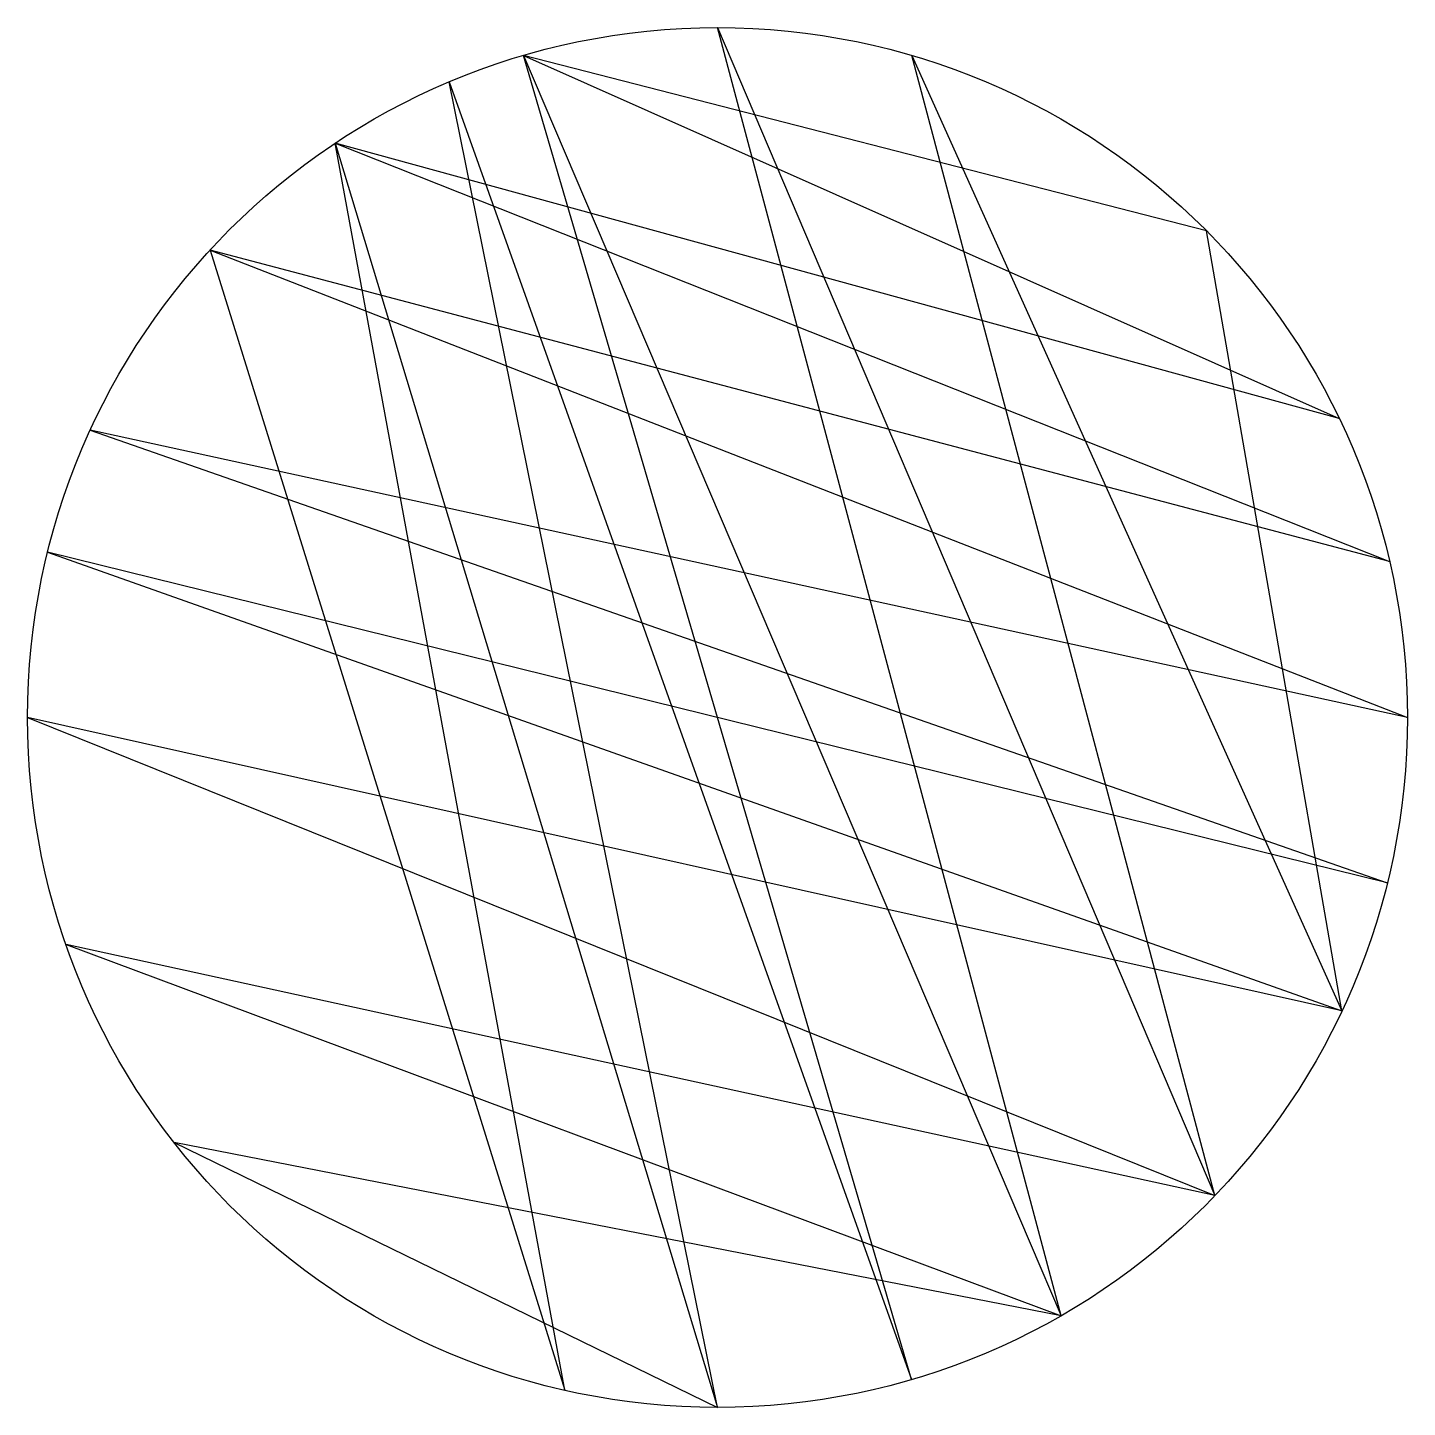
# Model space of a CAD drawing. Header units: millimetres. Extents: x 325 to 365, y -3 to 214.
# Drawn here: x 326.16 to 364.99, y 174.83 to 213.66 of the extents above.
import ezdxf

# ---------------------------------------------------------------- set-up
doc = ezdxf.new("R2010")
doc.units = ezdxf.units.MM

msp = doc.modelspace()

# ---------------------------------------------------------------- linework, layer by layer
for p, q in [((355.25, 177.409, 40.366), (345.578, 213.662, 40.366)), ((345.578, 213.662, 40.366), (359.579, 180.792, 40.366)), ((351.037, 175.611, 40.366), (340.119, 212.878, 40.366)), ((340.119, 212.878, 40.366), (355.25, 177.409, 40.366)), ((359.343, 207.939, 40.366), (340.119, 212.878, 40.366)), ((340.119, 212.878, 40.366), (363.079, 202.656, 40.366)), ((359.579, 180.792, 40.366), (351.051, 212.874, 40.366)), ((351.051, 212.874, 40.366), (363.151, 185.987, 40.366)), ((345.578, 174.828, 40.366), (338.027, 212.133, 40.366)), ((338.027, 212.133, 40.366), (351.037, 175.611, 40.366)), ((341.281, 175.31, 40.366), (334.821, 210.41, 40.366)), ((334.821, 210.41, 40.366), (345.578, 174.828, 40.366)), ((363.079, 202.656, 40.366), (334.821, 210.41, 40.366)), ((334.821, 210.41, 40.366), (364.491, 198.638, 40.366)), ((363.151, 185.987, 40.366), (359.343, 207.939, 40.366)), ((331.296, 207.399, 40.366), (341.281, 175.31, 40.366)), ((364.491, 198.638, 40.366), (331.296, 207.399, 40.366)), ((331.296, 207.399, 40.366), (364.995, 194.245, 40.366)), ((364.995, 194.245, 40.366), (327.926, 202.333, 40.366)), ((327.926, 202.333, 40.366), (364.43, 189.596, 40.366)), ((364.43, 189.596, 40.366), (326.726, 198.894, 40.366)), ((326.726, 198.894, 40.366), (363.151, 185.987, 40.366)), ((363.151, 185.987, 40.366), (326.162, 194.245, 40.366)), ((326.162, 194.245, 40.366), (359.579, 180.792, 40.366)), ((359.579, 180.792, 40.366), (327.243, 187.856, 40.366)), ((327.243, 187.856, 40.366), (355.25, 177.409, 40.366)), ((355.25, 177.409, 40.366), (330.286, 182.281, 40.366)), ((330.286, 182.281, 40.366), (345.578, 174.828, 40.366))]:
    msp.add_line(p, q)
msp.add_circle((345.578, 194.245, 40.366), 19.417)

doc.saveas('drawing.dxf')
